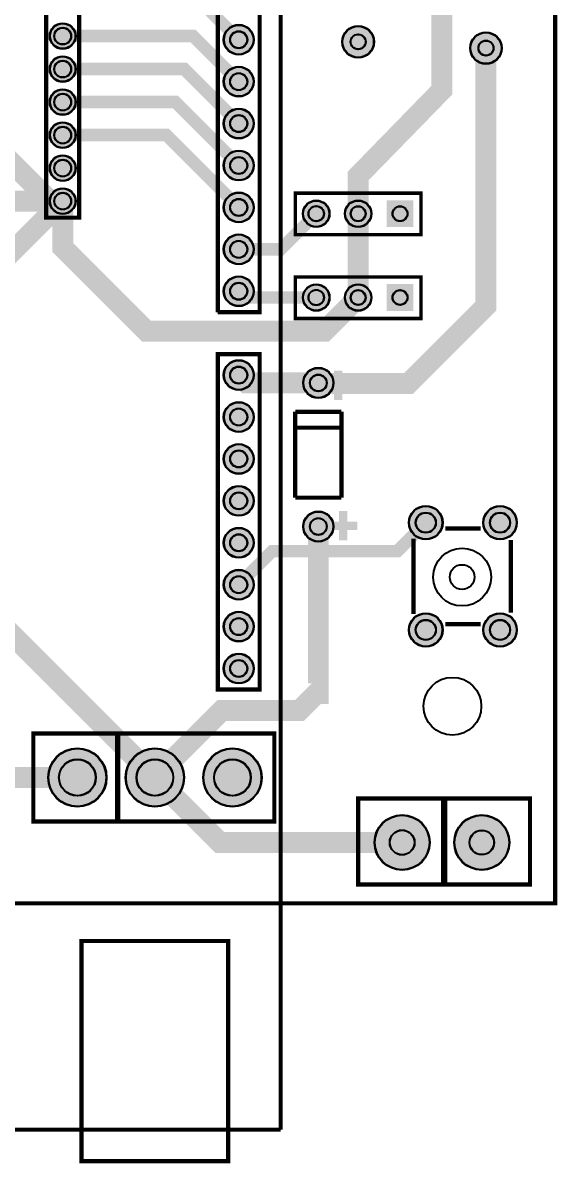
# Model space of a CAD drawing. Extents: x 135 to 3775, y -640 to 3985.
# Drawn here: x 2500 to 3775, y -565 to 2155 of the extents above; entities that cross this region are included whole.
import ezdxf

# ---------------------------------------------------------------- set-up
doc = ezdxf.new("R2010")
doc.units = 9
for name, color, linetype, true_color in [('BoardOutLine', 7, 'Continuous', 0xff00ff), ('BottomLayer', 7, 'Continuous', 0x0000ff), ('BottomSolderMaskLayer', 7, 'Continuous', 0xaa00ff), ('Document', 7, 'Continuous', 0xffffff), ('Multi-Layer', 7, 'Continuous', 0xc0c0c0), ('TopLayer', 7, 'Continuous', 0xff0000), ('TopSilkLayer', 7, 'Continuous', 0xffcc00), ('TopSolderMaskLayer', 7, 'Continuous', 0x800080)]:
    doc.layers.add(name, color=color, linetype=linetype, true_color=true_color)

msp = doc.modelspace()

# ---------------------------------------------------------------- hatches: boundary and pattern name
at = {"layer": 'BottomSolderMaskLayer'}
for points in [[(2564, 2123.739999999998, 1), (2626, 2123.739999999998, 1)], [(2979, 2115, 1), (3051, 2115, 1)], [(3262, 2110, 1), (3338, 2110, 1)], [(3567, 2095, 1), (3643, 2095, 1)], [(2564, 2045, 1), (2626, 2045, 1)], [(2979, 2015, 1), (3051, 2015, 1)], [(2564, 1966.260000000002, 1), (2626, 1966.260000000002, 1)], [(2979, 1915, 1), (3051, 1915, 1)], [(2564, 1887.5200000000004, 1), (2626, 1887.5200000000004, 1)], [(2979, 1815, 1), (3051, 1815, 1)], [(2564, 1808.7800000000025, 1), (2626, 1808.7800000000025, 1)], [(2564, 1730.0400000000009, 1), (2626, 1730.0400000000009, 1)], [(2979, 1715, 1), (3051, 1715, 1)], [(3168, 1700, 1), (3232, 1700, 1)], [(3268, 1700, 1), (3332, 1700, 1)], [(3432.0000000000073, 1668), (3367.9999999999927, 1668), (3367.9999999999927, 1732), (3432.0000000000073, 1732)], [(2979, 1615, 1), (3051, 1615, 1)], [(2979, 1515, 1), (3051, 1515, 1)], [(3168, 1500, 1), (3232, 1500, 1)], [(3268, 1500, 1), (3332, 1500, 1)], [(3432.0000000000073, 1468), (3367.9999999999927, 1468), (3367.9999999999927, 1532), (3432.0000000000073, 1532)], [(2979, 1315, 1), (3051, 1315, 1)], [(3168.567, 1296.260000000002, 1), (3241.433, 1296.260000000002, 1)], [(2979, 1215, 1), (3051, 1215, 1)], [(2979, 1115, 1), (3051, 1115, 1)], [(2979, 1015, 1), (3051, 1015, 1)], [(3168.567, 953.739999999998, 1), (3241.433, 953.739999999998, 1)], [(3421.1000000000013, 962.9700000000012, 1), (3501.840000000001, 962.9700000000012, 1)], [(3598.2600000000048, 962.9700000000012, 1), (3679.0000000000045, 962.9700000000012, 1)], [(2979, 915, 1), (3051, 915, 1)], [(2979, 815, 1), (3051, 815, 1)], [(2979, 715, 1), (3051, 715, 1)], [(3421.1000000000013, 707.0699999999997, 1), (3501.840000000001, 707.0699999999997, 1)], [(3598.2600000000048, 707.0699999999997, 1), (3679.0000000000045, 707.0699999999997, 1)], [(2979, 615, 1), (3051, 615, 1)], [(2560.1025, 355, 1), (2699.8975, 355, 1)], [(2745.1025, 355, 1), (2884.8975, 355, 1)], [(2930.1025, 355, 1), (3069.8975, 355, 1)], [(3339, 200, 1), (3471, 200, 1)], [(3529, 200, 1), (3661, 200, 1)]]:
    msp.add_hatch(color=256, dxfattribs=at).paths.add_polyline_path(points)
at = {"layer": 'Document'}
for points in [[(3262.1370000000024, 1325.877999999997), (3262.1370000000024, 1255.877999999997), (3242.1370000000024, 1255.877999999997), (3242.1370000000024, 1325.877999999997)], [(3274.260000000002, 990.5560000000005), (3274.260000000002, 920.5560000000005), (3254.260000000002, 920.5560000000005), (3254.260000000002, 990.5560000000005)], [(3228.3340000000026, 965.7409999999982), (3298.3340000000026, 965.7409999999982), (3298.3340000000026, 945.7409999999982), (3228.3340000000026, 945.7409999999982)]]:
    msp.add_hatch(color=256, dxfattribs=at).paths.add_polyline_path(points)
at = {"layer": 'Multi-Layer'}
for points in [[(2565, 2123.739999999998, 1), (2625, 2123.739999999998, 1)], [(2980, 2115, 1), (3050, 2115, 1)], [(3263, 2110, 1), (3337, 2110, 1)], [(3568, 2095, 1), (3642, 2095, 1)], [(2565, 2045, 1), (2625, 2045, 1)], [(2980, 2015, 1), (3050, 2015, 1)], [(2565, 1966.260000000002, 1), (2625, 1966.260000000002, 1)], [(2980, 1915, 1), (3050, 1915, 1)], [(2565, 1887.5200000000004, 1), (2625, 1887.5200000000004, 1)], [(2980, 1815, 1), (3050, 1815, 1)], [(2565, 1808.7800000000025, 1), (2625, 1808.7800000000025, 1)], [(2565, 1730.0400000000009, 1), (2625, 1730.0400000000009, 1)], [(2980, 1715, 1), (3050, 1715, 1)], [(3169, 1700, 1), (3231, 1700, 1)], [(3269, 1700, 1), (3331, 1700, 1)], [(3431, 1669), (3369, 1669), (3369, 1731), (3431, 1731)], [(2980, 1615, 1), (3050, 1615, 1)], [(2980, 1515, 1), (3050, 1515, 1)], [(3169, 1500, 1), (3231, 1500, 1)], [(3269, 1500, 1), (3331, 1500, 1)], [(3431, 1469), (3369, 1469), (3369, 1531), (3431, 1531)], [(2980, 1315, 1), (3050, 1315, 1)], [(3169.567, 1296.260000000002, 1), (3240.433, 1296.260000000002, 1)], [(2980, 1215, 1), (3050, 1215, 1)], [(2980, 1115, 1), (3050, 1115, 1)], [(2980, 1015, 1), (3050, 1015, 1)], [(3169.567, 953.739999999998, 1), (3240.433, 953.739999999998, 1)], [(3422.1000000000013, 962.9700000000012, 1), (3500.840000000001, 962.9700000000012, 1)], [(3599.2600000000048, 962.9700000000012, 1), (3678.0000000000045, 962.9700000000012, 1)], [(2980, 915, 1), (3050, 915, 1)], [(2980, 815, 1), (3050, 815, 1)], [(2980, 715, 1), (3050, 715, 1)], [(3422.1000000000013, 707.0699999999997, 1), (3500.840000000001, 707.0699999999997, 1)], [(3599.2600000000048, 707.0699999999997, 1), (3678.0000000000045, 707.0699999999997, 1)], [(2980, 615, 1), (3050, 615, 1)], [(2561.1025, 355, 1), (2698.8975, 355, 1)], [(2746.1025, 355, 1), (2883.8975, 355, 1)], [(2931.1025, 355, 1), (3068.8975, 355, 1)], [(3340, 200, 1), (3470, 200, 1)], [(3530, 200, 1), (3660, 200, 1)]]:
    msp.add_hatch(color=256, dxfattribs=at).paths.add_polyline_path(points)
at = {"layer": 'TopSolderMaskLayer'}
for points in [[(2564, 2123.739999999998, 1), (2626, 2123.739999999998, 1)], [(2979, 2115, 1), (3051, 2115, 1)], [(3262, 2110, 1), (3338, 2110, 1)], [(3567, 2095, 1), (3643, 2095, 1)], [(2564, 2045, 1), (2626, 2045, 1)], [(2979, 2015, 1), (3051, 2015, 1)], [(2564, 1966.260000000002, 1), (2626, 1966.260000000002, 1)], [(2979, 1915, 1), (3051, 1915, 1)], [(2564, 1887.5200000000004, 1), (2626, 1887.5200000000004, 1)], [(2979, 1815, 1), (3051, 1815, 1)], [(2564, 1808.7800000000025, 1), (2626, 1808.7800000000025, 1)], [(2564, 1730.0400000000009, 1), (2626, 1730.0400000000009, 1)], [(2979, 1715, 1), (3051, 1715, 1)], [(3168, 1700, 1), (3232, 1700, 1)], [(3268, 1700, 1), (3332, 1700, 1)], [(3432.0000000000073, 1668), (3367.9999999999927, 1668), (3367.9999999999927, 1732), (3432.0000000000073, 1732)], [(2979, 1615, 1), (3051, 1615, 1)], [(2979, 1515, 1), (3051, 1515, 1)], [(3168, 1500, 1), (3232, 1500, 1)], [(3268, 1500, 1), (3332, 1500, 1)], [(3432.0000000000073, 1468), (3367.9999999999927, 1468), (3367.9999999999927, 1532), (3432.0000000000073, 1532)], [(2979, 1315, 1), (3051, 1315, 1)], [(3168.567, 1296.260000000002, 1), (3241.433, 1296.260000000002, 1)], [(2979, 1215, 1), (3051, 1215, 1)], [(2979, 1115, 1), (3051, 1115, 1)], [(2979, 1015, 1), (3051, 1015, 1)], [(3168.567, 953.739999999998, 1), (3241.433, 953.739999999998, 1)], [(3421.1000000000013, 962.9700000000012, 1), (3501.840000000001, 962.9700000000012, 1)], [(3598.2600000000048, 962.9700000000012, 1), (3679.0000000000045, 962.9700000000012, 1)], [(2979, 915, 1), (3051, 915, 1)], [(2979, 815, 1), (3051, 815, 1)], [(2979, 715, 1), (3051, 715, 1)], [(3421.1000000000013, 707.0699999999997, 1), (3501.840000000001, 707.0699999999997, 1)], [(3598.2600000000048, 707.0699999999997, 1), (3679.0000000000045, 707.0699999999997, 1)], [(2979, 615, 1), (3051, 615, 1)], [(2560.1025, 355, 1), (2699.8975, 355, 1)], [(2745.1025, 355, 1), (2884.8975, 355, 1)], [(2930.1025, 355, 1), (3069.8975, 355, 1)], [(3339, 200, 1), (3471, 200, 1)], [(3529, 200, 1), (3661, 200, 1)]]:
    msp.add_hatch(color=256, dxfattribs=at).paths.add_polyline_path(points)

# ---------------------------------------------------------------- linework, layer by layer
at = {"layer": 'BoardOutLine', "const_width": 10}
msp.add_lwpolyline([(140, 3980), (140, 3970), (3770, 3970), (3770, 55), (140, 55), (140, 3980), (140, 3980)], close=True, dxfattribs=at)
at = {"layer": 'BottomLayer'}
for points, const_width in [([(2595, 1730.0390625), (2564.9609375, 1730.0390625), (2350, 1945), (2350, 2250), (2595, 2495), (2645, 2495), (2700, 2550), (2700, 2600)], 50), ([(2595, 2202.4799999999996), (2927.520000000004, 2202.4799999999996), (3015, 2115)], 30), ([(2595, 2123.739999999998), (2906.260000000002, 2123.739999999998), (3015, 2015)], 30), ([(3605, 2095), (3605, 1480), (3420, 1295), (3206.260000000002, 1295), (3205, 1296.260000000002)], 50), ([(2595, 2045), (2885, 2045), (3015, 1915)], 30), ([(2595, 1966.260000000002), (2863.739999999998, 1966.260000000002), (3015, 1815)], 30), ([(2595, 1887.5200000000004), (2842.479999999996, 1887.5200000000004), (3015, 1715)], 30), ([(1400, 1600), (1400, 1645), (1490, 1730), (1594.9599999999991, 1730.0400000000009), (2595, 1730.0400000000009)], 50), ([(2595, 1730.0400000000009), (2370.451000000001, 1505.4910000000018), (2370.451000000001, 1100.0030000000006)], 50), ([(3300, 1500), (3220, 1420), (2795, 1420), (2595, 1620), (2595, 1730.0400000000009)], 50), ([(3015, 1615), (3115, 1615), (3200, 1700)], 30), ([(3300, 1500), (3300, 1700)], 50), ([(3200, 1500), (3030, 1500), (3015, 1515)], 30), ([(3205, 1296.260000000002), (3033.739999999998, 1296.260000000002), (3015, 1315)], 50), ([(2815, 355), (2975, 515), (3160, 515), (3200, 555), (3205, 555), (3205, 953.6999999999971)], 50), ([(2630, 355), (2312.5, 355), (2157.5, 200)], 50), ([(2815, 355), (2970, 200), (3405, 200)], 50)]:
    msp.add_lwpolyline(points, dxfattribs=dict(at, const_width=const_width))
at = {"layer": 'BottomSolderMaskLayer'}
for centre, radius in [((2595, 2123.739999999998), 31.000000000000004), ((3015, 2115), 36), ((2595, 2123.739999999998), 20.341166666666666), ((3015, 2115), 20.57142857142857), ((3300, 2110), 38), ((3300, 2110), 18.178378378378376), ((3605, 2095), 38), ((3605, 2095), 18.178378378378376), ((2595, 2045), 31.000000000000004), ((2595, 2044.9989999999962), 20.341166666666666), ((3015, 2015), 36), ((3015, 2015), 20.57142857142857), ((2595, 1966.260000000002), 31.000000000000004), ((2595, 1966.2589999999982), 20.341166666666666), ((3015, 1915), 36), ((3015, 1915), 20.57142857142857), ((2595, 1887.5200000000004), 31.000000000000004), ((2595, 1887.5190000000002), 20.341166666666666), ((3015, 1815), 36), ((2595, 1808.7800000000025), 31.000000000000004), ((2595, 1808.7789999999986), 20.341166666666666), ((3015, 1815), 20.57142857142857), ((2595, 1730.0400000000009), 31.000000000000004), ((2595, 1730.0390000000007), 20.341166666666666), ((3015, 1715), 36), ((3015, 1715), 20.57142857142857), ((3200, 1700), 32), ((3200, 1700), 18.58064516129032), ((3300, 1700), 32), ((3300, 1700), 18.064516129032256), ((3400, 1700), 18.064516129032256), ((3015, 1615), 36), ((3015, 1615), 20.57142857142857), ((3015, 1515), 36), ((3015, 1515), 20.57142857142857), ((3200, 1500), 32), ((3300, 1500), 32), ((3200, 1500), 18.58064516129032), ((3300, 1500), 18.064516129032256), ((3400, 1500), 18.064516129032256), ((3015, 1315), 36), ((3015, 1315), 20.57142857142857), ((3205, 1296.260000000002), 36.433), ((3205, 1296.2620000000024), 20.240555555555556), ((3015, 1215), 36), ((3015, 1215), 20.57142857142857), ((3015, 1115), 36), ((3015, 1115), 20.57142857142857), ((3015, 1015), 36), ((3015, 1015), 20.57142857142857), ((3205, 953.739999999998), 36.433), ((3461.470000000001, 962.9700000000012), 40.37), ((3461.470000000001, 962.9700000000012), 24.219949199898398), ((3638.6300000000047, 962.9700000000012), 40.37), ((3638.6300000000047, 962.9700000000012), 24.219949199898398), ((3205, 953.7379999999976), 20.240555555555556), ((3015, 915), 36), ((3015, 915), 20.57142857142857), ((3015, 815), 36), ((3015, 815), 20.57142857142857), ((3015, 715), 36), ((3015, 715), 20.57142857142857), ((3461.470000000001, 707.0699999999997), 40.37), ((3638.6300000000047, 707.0699999999997), 40.37), ((3461.470000000001, 707.0699999999997), 24.219949199898398), ((3638.6300000000047, 707.0699999999997), 24.219949199898398), ((3015, 615), 36), ((3015, 615), 20.57142857142857), ((2630, 355), 69.89750000000001), ((2815, 355), 69.89750000000001), ((3000, 355), 69.89750000000001), ((2630, 355), 43.93557142857143), ((2815, 355), 43.93557142857143), ((3000, 355), 43.93557142857143), ((3405, 200), 66), ((3595, 200), 66), ((3405, 200), 29.7), ((3595, 200), 29.446153846153845)]:
    msp.add_circle(centre, radius, dxfattribs=at)
at = {"layer": 'Multi-Layer'}
for centre, radius in [((2595, 2123.739999999998), 30), ((3015, 2115), 35), ((2595, 2123.739999999998), 19.685), ((3015, 2115), 20), ((3300, 2110), 37), ((3300, 2110), 17.7), ((3605, 2095), 37), ((3605, 2095), 17.7), ((2595, 2045), 30), ((2595, 2044.9989999999962), 19.685), ((3015, 2015), 35), ((3015, 2015), 20), ((2595, 1966.260000000002), 30), ((2595, 1966.2589999999982), 19.685), ((3015, 1915), 35), ((3015, 1915), 20), ((2595, 1887.5200000000004), 30), ((2595, 1887.5190000000002), 19.685), ((3015, 1815), 35), ((2595, 1808.7800000000025), 30), ((2595, 1808.7789999999986), 19.685), ((3015, 1815), 20), ((2595, 1730.0400000000009), 30), ((2595, 1730.0390000000007), 19.685), ((3015, 1715), 35), ((3015, 1715), 20), ((3200, 1700), 31), ((3200, 1700), 18), ((3300, 1700), 31), ((3300, 1700), 17.5), ((3400, 1700), 17.5), ((3015, 1615), 35), ((3015, 1615), 20), ((3015, 1515), 35), ((3015, 1515), 20), ((3200, 1500), 31), ((3300, 1500), 31), ((3200, 1500), 18), ((3300, 1500), 17.5), ((3400, 1500), 17.5), ((3015, 1315), 35), ((3015, 1315), 20), ((3205, 1296.260000000002), 35.433), ((3205, 1296.2620000000024), 19.685), ((3015, 1215), 35), ((3015, 1215), 20), ((3015, 1115), 35), ((3015, 1115), 20), ((3015, 1015), 35), ((3015, 1015), 20), ((3205, 953.739999999998), 35.433), ((3461.470000000001, 962.9700000000012), 39.37), ((3461.470000000001, 962.9700000000012), 23.62), ((3638.6300000000047, 962.9700000000012), 39.37), ((3638.6300000000047, 962.9700000000012), 23.62), ((3205, 953.7379999999976), 19.685), ((3015, 915), 35), ((3015, 915), 20), ((3015, 815), 35), ((3015, 815), 20), ((3015, 715), 35), ((3015, 715), 20), ((3461.470000000001, 707.0699999999997), 39.37), ((3638.6300000000047, 707.0699999999997), 39.37), ((3461.470000000001, 707.0699999999997), 23.62), ((3638.6300000000047, 707.0699999999997), 23.62), ((3015, 615), 35), ((3015, 615), 20), ((3525, 525), 68.898), ((2630, 355), 68.89750000000001), ((2815, 355), 68.89750000000001), ((3000, 355), 68.89750000000001), ((2630, 355), 43.307), ((2815, 355), 43.307), ((3000, 355), 43.307), ((3405, 200), 65), ((3595, 200), 65), ((3405, 200), 29.25), ((3595, 200), 29)]:
    msp.add_circle(centre, radius, dxfattribs=at)
at = {"layer": 'TopLayer'}
for points, const_width in [([(3500, 2700), (3500, 1995), (3300, 1790), (3300, 1790), (3300, 1700)], 50), ([(2815, 355), (2375, 795), (1785, 795), (1730, 845), (1729.5999999999985, 1300)], 50), ([(3015, 815), (3095, 895), (3393.470000000001, 895), (3461.4199999999983, 962.9500000000007)], 30)]:
    msp.add_lwpolyline(points, dxfattribs=dict(at, const_width=const_width))
at = {"layer": 'TopSilkLayer', "const_width": 10}
for points in [[(3115, -485), (3115, 3415), (3065, 3415), (2965, 3515), (1615, 3515), (1515, 3415), (1115, 3415), (1015, 3315), (1015, -485), (3065, -485)], [(2965, 2265), (3065, 2265), (3065, 1465), (2965, 1465)], [(2965, 1465), (2965, 2265), (2965, 2265)], [(3149.881999999998, 1227.3619999999974), (3149.881999999998, 1022.6380000000026)], [(3260.118000000002, 1227.3619999999974), (3149.881999999998, 1227.3619999999974)], [(3260.118000000002, 1227.3619999999974), (3260.118000000002, 1022.6380000000026)], [(3260.118000000002, 1189.5960000000014), (3149.881999999998, 1189.5960000000014)], [(3260.118000000002, 1022.6380000000026), (3149.881999999998, 1022.6380000000026)], [(3507.9000000000015, 949.0699999999997), (3592.2000000000044, 949.0699999999997)], [(3431.8899999999994, 745.4409999999989), (3431.8899999999994, 924.5989999999983)], [(3664.1299999999974, 921.7680000000037), (3664.1299999999974, 748.2720000000008)], [(3592.1440000000002, 720.7799999999988), (3507.9560000000056, 720.7799999999988)], [(3115, -485), (3015, -485)]]:
    msp.add_lwpolyline(points, dxfattribs=at)
at = {"layer": 'TopSilkLayer'}
for points, const_width in [([(2634.3699999999953, 2399.3300000000017), (2634.3699999999953, 1690.6699999999983), (2555.6300000000047, 1690.6699999999983), (2555.6300000000047, 2399.3300000000017), (2634.3699999999953, 2399.3300000000017)], 10), ([(3250, 1650), (3150, 1650), (3150, 1749), (3450, 1749), (3450, 1650), (3250, 1650)], 8), ([(3250, 1450), (3150, 1450), (3150, 1549), (3450, 1549), (3450, 1450), (3250, 1450)], 8), ([(2965, 1365), (3065, 1365), (3065, 565), (2965, 565), (2965, 1365)], 10), ([(2525, 460), (3100, 460), (3100, 250), (2525, 250), (2525, 460)], 10), ([(2725, 460), (2727.5, 460), (2727.5, 250), (2725, 250), (2725, 460)], 10), ([(3300, 305), (3710, 305), (3710, 100), (3300, 100), (3300, 305)], 10), ([(3502.5, 297.5), (3507.5, 297.5), (3507.5, 102.5), (3502.5, 102.5), (3502.5, 297.5)], 10), ([(2990, -560), (2990, -35), (2640, -35), (2640, -560), (2990, -560)], 10)]:
    msp.add_lwpolyline(points, close=True, dxfattribs=dict(at, const_width=const_width))
for radius in [68.89999999999999, 29.5]:
    msp.add_circle((3548.149999999994, 833.2200000000012), radius, dxfattribs=at)
at = {"layer": 'TopSolderMaskLayer'}
for centre, radius in [((2595, 2123.739999999998), 31.000000000000004), ((3015, 2115), 36), ((2595, 2123.739999999998), 20.341166666666666), ((3015, 2115), 20.57142857142857), ((3300, 2110), 38), ((3300, 2110), 18.178378378378376), ((3605, 2095), 38), ((3605, 2095), 18.178378378378376), ((2595, 2045), 31.000000000000004), ((2595, 2044.9989999999962), 20.341166666666666), ((3015, 2015), 36), ((3015, 2015), 20.57142857142857), ((2595, 1966.260000000002), 31.000000000000004), ((2595, 1966.2589999999982), 20.341166666666666), ((3015, 1915), 36), ((3015, 1915), 20.57142857142857), ((2595, 1887.5200000000004), 31.000000000000004), ((2595, 1887.5190000000002), 20.341166666666666), ((3015, 1815), 36), ((2595, 1808.7800000000025), 31.000000000000004), ((2595, 1808.7789999999986), 20.341166666666666), ((3015, 1815), 20.57142857142857), ((2595, 1730.0400000000009), 31.000000000000004), ((2595, 1730.0390000000007), 20.341166666666666), ((3015, 1715), 36), ((3015, 1715), 20.57142857142857), ((3200, 1700), 32), ((3200, 1700), 18.58064516129032), ((3300, 1700), 32), ((3300, 1700), 18.064516129032256), ((3400, 1700), 18.064516129032256), ((3015, 1615), 36), ((3015, 1615), 20.57142857142857), ((3015, 1515), 36), ((3015, 1515), 20.57142857142857), ((3200, 1500), 32), ((3300, 1500), 32), ((3200, 1500), 18.58064516129032), ((3300, 1500), 18.064516129032256), ((3400, 1500), 18.064516129032256), ((3015, 1315), 36), ((3015, 1315), 20.57142857142857), ((3205, 1296.260000000002), 36.433), ((3205, 1296.2620000000024), 20.240555555555556), ((3015, 1215), 36), ((3015, 1215), 20.57142857142857), ((3015, 1115), 36), ((3015, 1115), 20.57142857142857), ((3015, 1015), 36), ((3015, 1015), 20.57142857142857), ((3205, 953.739999999998), 36.433), ((3461.470000000001, 962.9700000000012), 40.37), ((3461.470000000001, 962.9700000000012), 24.219949199898398), ((3638.6300000000047, 962.9700000000012), 40.37), ((3638.6300000000047, 962.9700000000012), 24.219949199898398), ((3205, 953.7379999999976), 20.240555555555556), ((3015, 915), 36), ((3015, 915), 20.57142857142857), ((3015, 815), 36), ((3015, 815), 20.57142857142857), ((3015, 715), 36), ((3015, 715), 20.57142857142857), ((3461.470000000001, 707.0699999999997), 40.37), ((3638.6300000000047, 707.0699999999997), 40.37), ((3461.470000000001, 707.0699999999997), 24.219949199898398), ((3638.6300000000047, 707.0699999999997), 24.219949199898398), ((3015, 615), 36), ((3015, 615), 20.57142857142857), ((2630, 355), 69.89750000000001), ((2815, 355), 69.89750000000001), ((3000, 355), 69.89750000000001), ((2630, 355), 43.93557142857143), ((2815, 355), 43.93557142857143), ((3000, 355), 43.93557142857143), ((3405, 200), 66), ((3595, 200), 66), ((3405, 200), 29.7), ((3595, 200), 29.446153846153845)]:
    msp.add_circle(centre, radius, dxfattribs=at)

doc.saveas('drawing.dxf')
